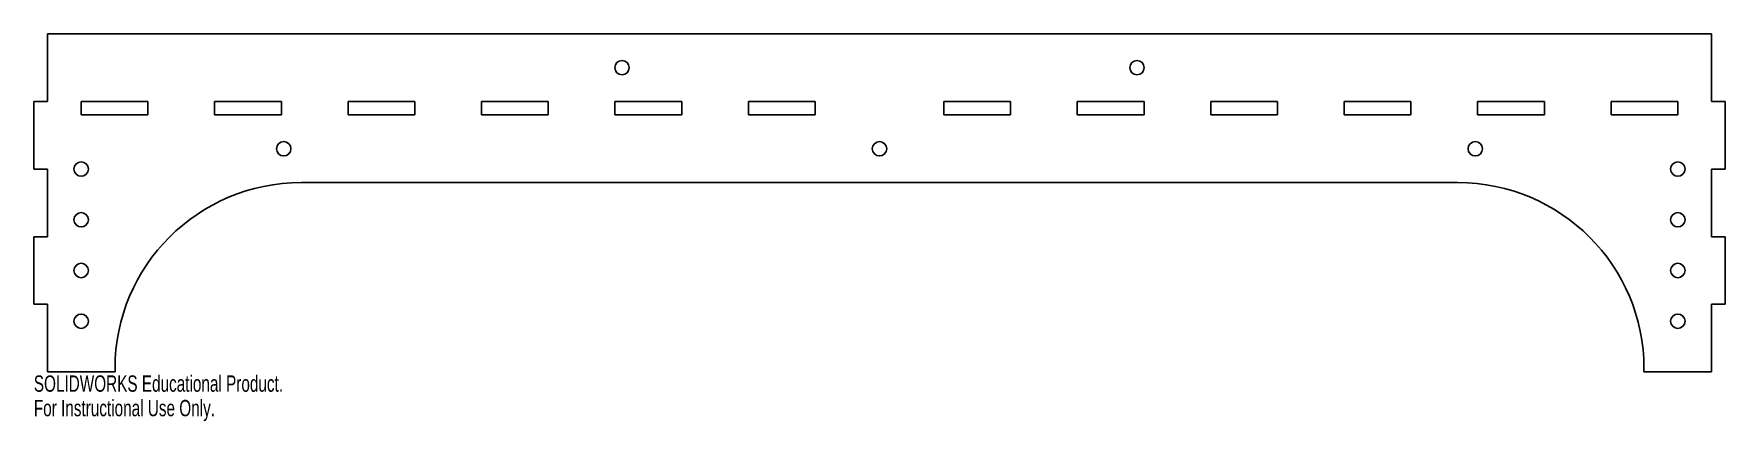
# Model space of a CAD drawing. Header units: millimetres. Extents: x 0 to 500, y -15 to 100.
import ezdxf

# ---------------------------------------------------------------- set-up
doc = ezdxf.new("R2010")
doc.units = ezdxf.units.MM
doc.styles.add('SLDTEXTSTYLE0', font='TXT', dxfattribs={"width": 0.7})

msp = doc.modelspace()

# ---------------------------------------------------------------- linework, layer by layer
at = {"color": 7, "linetype": 'Continuous', "lineweight": 25}
for p, q in [((496, 100), (4, 100)), ((4, 100), (4, 80)), ((496, 80), (496, 100)), ((4, 80), (0, 80)), ((0, 80), (0, 60)), ((14, 80), (14, 76)), ((33.725, 80), (14, 80)), ((33.725, 76), (33.725, 80)), ((53.45, 80), (53.45, 76)), ((73.175, 80), (53.45, 80)), ((73.175, 76), (73.175, 80)), ((92.9, 80), (92.9, 76)), ((112.625, 80), (92.9, 80)), ((112.625, 76), (112.625, 80)), ((132.35, 80), (132.35, 76)), ((152.075, 80), (132.35, 80)), ((152.075, 76), (152.075, 80)), ((171.8, 80), (171.8, 76)), ((191.525, 80), (171.8, 80)), ((191.525, 76), (191.525, 80)), ((211.25, 80), (211.25, 76)), ((230.975, 80), (211.25, 80)), ((230.975, 76), (230.975, 80)), ((269.025, 80), (269.025, 76)), ((288.75, 80), (269.025, 80)), ((288.75, 76), (288.75, 80)), ((308.475, 80), (308.475, 76)), ((328.2, 80), (308.475, 80)), ((328.2, 76), (328.2, 80)), ((347.925, 80), (347.925, 76)), ((367.65, 80), (347.925, 80)), ((367.65, 76), (367.65, 80)), ((387.375, 80), (387.375, 76)), ((407.1, 80), (387.375, 80)), ((407.1, 76), (407.1, 80)), ((426.825, 80), (426.825, 76)), ((446.55, 80), (426.825, 80)), ((446.55, 76), (446.55, 80)), ((466.275, 80), (466.275, 76)), ((486, 80), (466.275, 80)), ((486, 76), (486, 80)), ((500, 80), (496, 80)), ((500, 60), (500, 80)), ((14, 76), (33.725, 76)), ((53.45, 76), (73.175, 76)), ((92.9, 76), (112.625, 76)), ((132.35, 76), (152.075, 76)), ((171.8, 76), (191.525, 76)), ((211.25, 76), (230.975, 76)), ((269.025, 76), (288.75, 76)), ((308.475, 76), (328.2, 76)), ((347.925, 76), (367.65, 76)), ((387.375, 76), (407.1, 76)), ((426.825, 76), (446.55, 76)), ((466.275, 76), (486, 76)), ((0, 60), (4, 60)), ((4, 60), (4, 40)), ((496, 40), (496, 60)), ((496, 60), (500, 60)), ((79, 56), (421, 56)), ((4, 40), (0, 40)), ((0, 40), (0, 20)), ((500, 40), (496, 40)), ((500, 20), (500, 40)), ((0, 20), (4, 20)), ((4, 20), (4, 0)), ((496, 0), (496, 20)), ((496, 20), (500, 20)), ((4, 0), (24, 0)), ((24, 0), (24, 1)), ((476, 1), (476, 0)), ((476, 0), (496, 0))]:
    msp.add_line(p, q, dxfattribs=at)
for centre in [(173.885, 90), (326.115, 90), (73.88, 66), (250, 66), (426.12, 66), (14, 60), (486, 60), (14, 45), (486, 45), (14, 30), (486, 30), (14, 15), (486, 15)]:
    msp.add_circle(centre, 2.125, dxfattribs=at)
for centre, start, end in [((79, 1), 90, 180), ((421, 1), 0, 90)]:
    msp.add_arc(centre, 55, start, end, dxfattribs=at)

# ---------------------------------------------------------------- texts
at = {"color": 7, "linetype": 'Continuous', "char_height": 4.83362, "attachment_point": 1, "style": 'SLDTEXTSTYLE0'}
for s, insert in [('SOLIDWORKS Educational Product.', (0, -1.02)), ('For Instructional Use Only.', (0, -8.27))]:
    msp.add_mtext(s, dxfattribs=dict(at, insert=insert))

doc.saveas('drawing.dxf')
